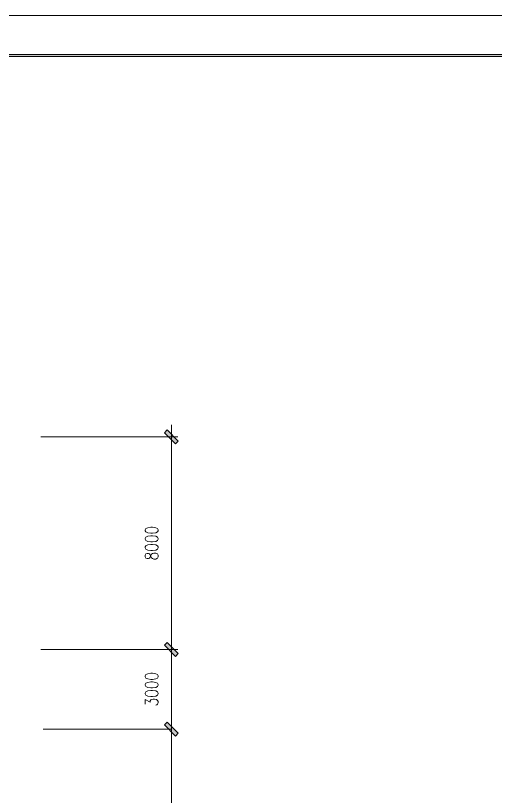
# Model space of a CAD drawing. Header units: millimetres. Extents: x 568 to 3948041, y -25191 to 63890.
# Drawn here: x 3911918 to 3929980, y 34500 to 63890 of the extents above; entities that cross this region are included whole.
import ezdxf

# ---------------------------------------------------------------- set-up
doc = ezdxf.new("R2010")
doc.units = ezdxf.units.MM

msp = doc.modelspace()

# ---------------------------------------------------------------- hatches: boundary and pattern name
h = msp.add_hatch(color=0)
h.dxf.hatch_style = 2
h.paths.add_polyline_path([(3946576, 62425), (3946506, 62355), (3825702, 62355), (3825632, 62425)])
h = msp.add_hatch(color=0)
h.dxf.hatch_style = 2
h.paths.add_polyline_path([(3918044, 47875), (3917938, 47769), (3917518, 48189), (3917624, 48295)])
h = msp.add_hatch(color=0)
h.dxf.hatch_style = 2
h.paths.add_polyline_path([(3918044, 39877), (3917938, 39771), (3917518, 40191), (3917624, 40296)])
h = msp.add_hatch(color=0)
h.dxf.hatch_style = 2
h.paths.add_polyline_path([(3917518, 40191), (3917624, 40296), (3918044, 39877), (3917938, 39771)])
h = msp.add_hatch(color=0)
h.dxf.hatch_style = 2
h.paths.add_polyline_path([(3918044, 36877), (3917938, 36771), (3917518, 37191), (3917624, 37297)])
h = msp.add_hatch(color=0)
h.dxf.hatch_style = 2
h.paths.add_polyline_path([(3917518, 37191), (3917624, 37297), (3918044, 36877), (3917938, 36771)])

# ---------------------------------------------------------------- linework, layer by layer
at = {"color": 0, "lineweight": 0}
for points in [[(3821918, -25191), (3821918, 63890), (3948041, 63890), (3948041, -25191)], [(3946576, 62425), (3946506, 62355), (3825702, 62355), (3825632, 62425)], [(3918044, 47875), (3917938, 47769), (3917518, 48189), (3917624, 48295)], [(3916801, 44501), (3916823, 44453), (3916892, 44420), (3917008, 44404), (3917077, 44404), (3917193, 44420), (3917262, 44453), (3917285, 44501), (3917285, 44533), (3917262, 44582), (3917193, 44614), (3917077, 44630), (3917008, 44630), (3916892, 44614), (3916823, 44582), (3916801, 44533)], [(3916801, 44178), (3916823, 44129), (3916892, 44097), (3917008, 44081), (3917077, 44081), (3917193, 44097), (3917262, 44129), (3917285, 44178), (3917285, 44211), (3917262, 44259), (3917193, 44291), (3917077, 44307), (3917008, 44307), (3916892, 44291), (3916823, 44259), (3916801, 44211)], [(3916801, 43855), (3916823, 43806), (3916892, 43774), (3917008, 43758), (3917077, 43758), (3917193, 43774), (3917262, 43806), (3917285, 43855), (3917285, 43888), (3917262, 43935), (3917193, 43968), (3917077, 43984), (3917008, 43984), (3916892, 43968), (3916823, 43935), (3916801, 43888)], [(3916801, 43516), (3916823, 43467), (3916870, 43452), (3916916, 43452), (3916962, 43467), (3916985, 43499), (3917008, 43564), (3917032, 43613), (3917077, 43645), (3917123, 43661), (3917193, 43661), (3917239, 43645), (3917262, 43629), (3917285, 43581), (3917285, 43516), (3917262, 43467), (3917239, 43452), (3917193, 43435), (3917123, 43435), (3917077, 43452), (3917032, 43483), (3917008, 43532), (3916985, 43597), (3916962, 43629), (3916916, 43645), (3916870, 43645), (3916823, 43629), (3916801, 43581)], [(3918044, 39877), (3917938, 39771), (3917518, 40191), (3917624, 40296)], [(3917518, 40191), (3917624, 40296), (3918044, 39877), (3917938, 39771)], [(3916801, 39002), (3916823, 38954), (3916892, 38921), (3917008, 38905), (3917077, 38905), (3917193, 38921), (3917262, 38954), (3917285, 39002), (3917285, 39034), (3917262, 39083), (3917193, 39116), (3917077, 39132), (3917008, 39132), (3916892, 39116), (3916823, 39083), (3916801, 39034)], [(3916801, 38680), (3916823, 38631), (3916892, 38598), (3917008, 38582), (3917077, 38582), (3917193, 38598), (3917262, 38631), (3917285, 38680), (3917285, 38711), (3917262, 38760), (3917193, 38792), (3917077, 38809), (3917008, 38809), (3916892, 38792), (3916823, 38760), (3916801, 38711)], [(3916801, 38356), (3916823, 38308), (3916892, 38275), (3917008, 38259), (3917077, 38259), (3917193, 38275), (3917262, 38308), (3917285, 38356), (3917285, 38389), (3917262, 38437), (3917193, 38469), (3917077, 38485), (3917008, 38485), (3916892, 38469), (3916823, 38437), (3916801, 38389)], [(3918044, 36877), (3917938, 36771), (3917518, 37191), (3917624, 37297)], [(3917518, 37191), (3917624, 37297), (3918044, 36877), (3917938, 36771)]]:
    msp.add_lwpolyline(points, close=True, dxfattribs=at)
for points in [[(3917781, 47582), (3917781, 48482)], [(3912870, 48032), (3918031, 48032)], [(3917781, 40036), (3917781, 48029)], [(3917781, 39584), (3917781, 40483)], [(3917781, 40483), (3917781, 39584)], [(3912870, 40033), (3918031, 40033)], [(3912870, 40033), (3918031, 40033)], [(3917781, 37037), (3917781, 40030)], [(3916801, 37968), (3916801, 38146), (3916985, 38050), (3916985, 38098), (3917008, 38130), (3917032, 38146), (3917101, 38162), (3917146, 38162), (3917216, 38146), (3917262, 38114), (3917285, 38066), (3917285, 38017), (3917262, 37968), (3917239, 37952), (3917193, 37936)], [(3917781, 36584), (3917781, 37484)], [(3917781, 37484), (3917781, 36584)], [(3917781, 37034), (3917531, 37034)], [(3917781, 37034), (3917531, 37034)], [(3917781, 37031), (3912955, 37031)], [(3917781, 23290), (3917781, 37031)]]:
    msp.add_lwpolyline(points, dxfattribs=at)

doc.saveas('drawing.dxf')
